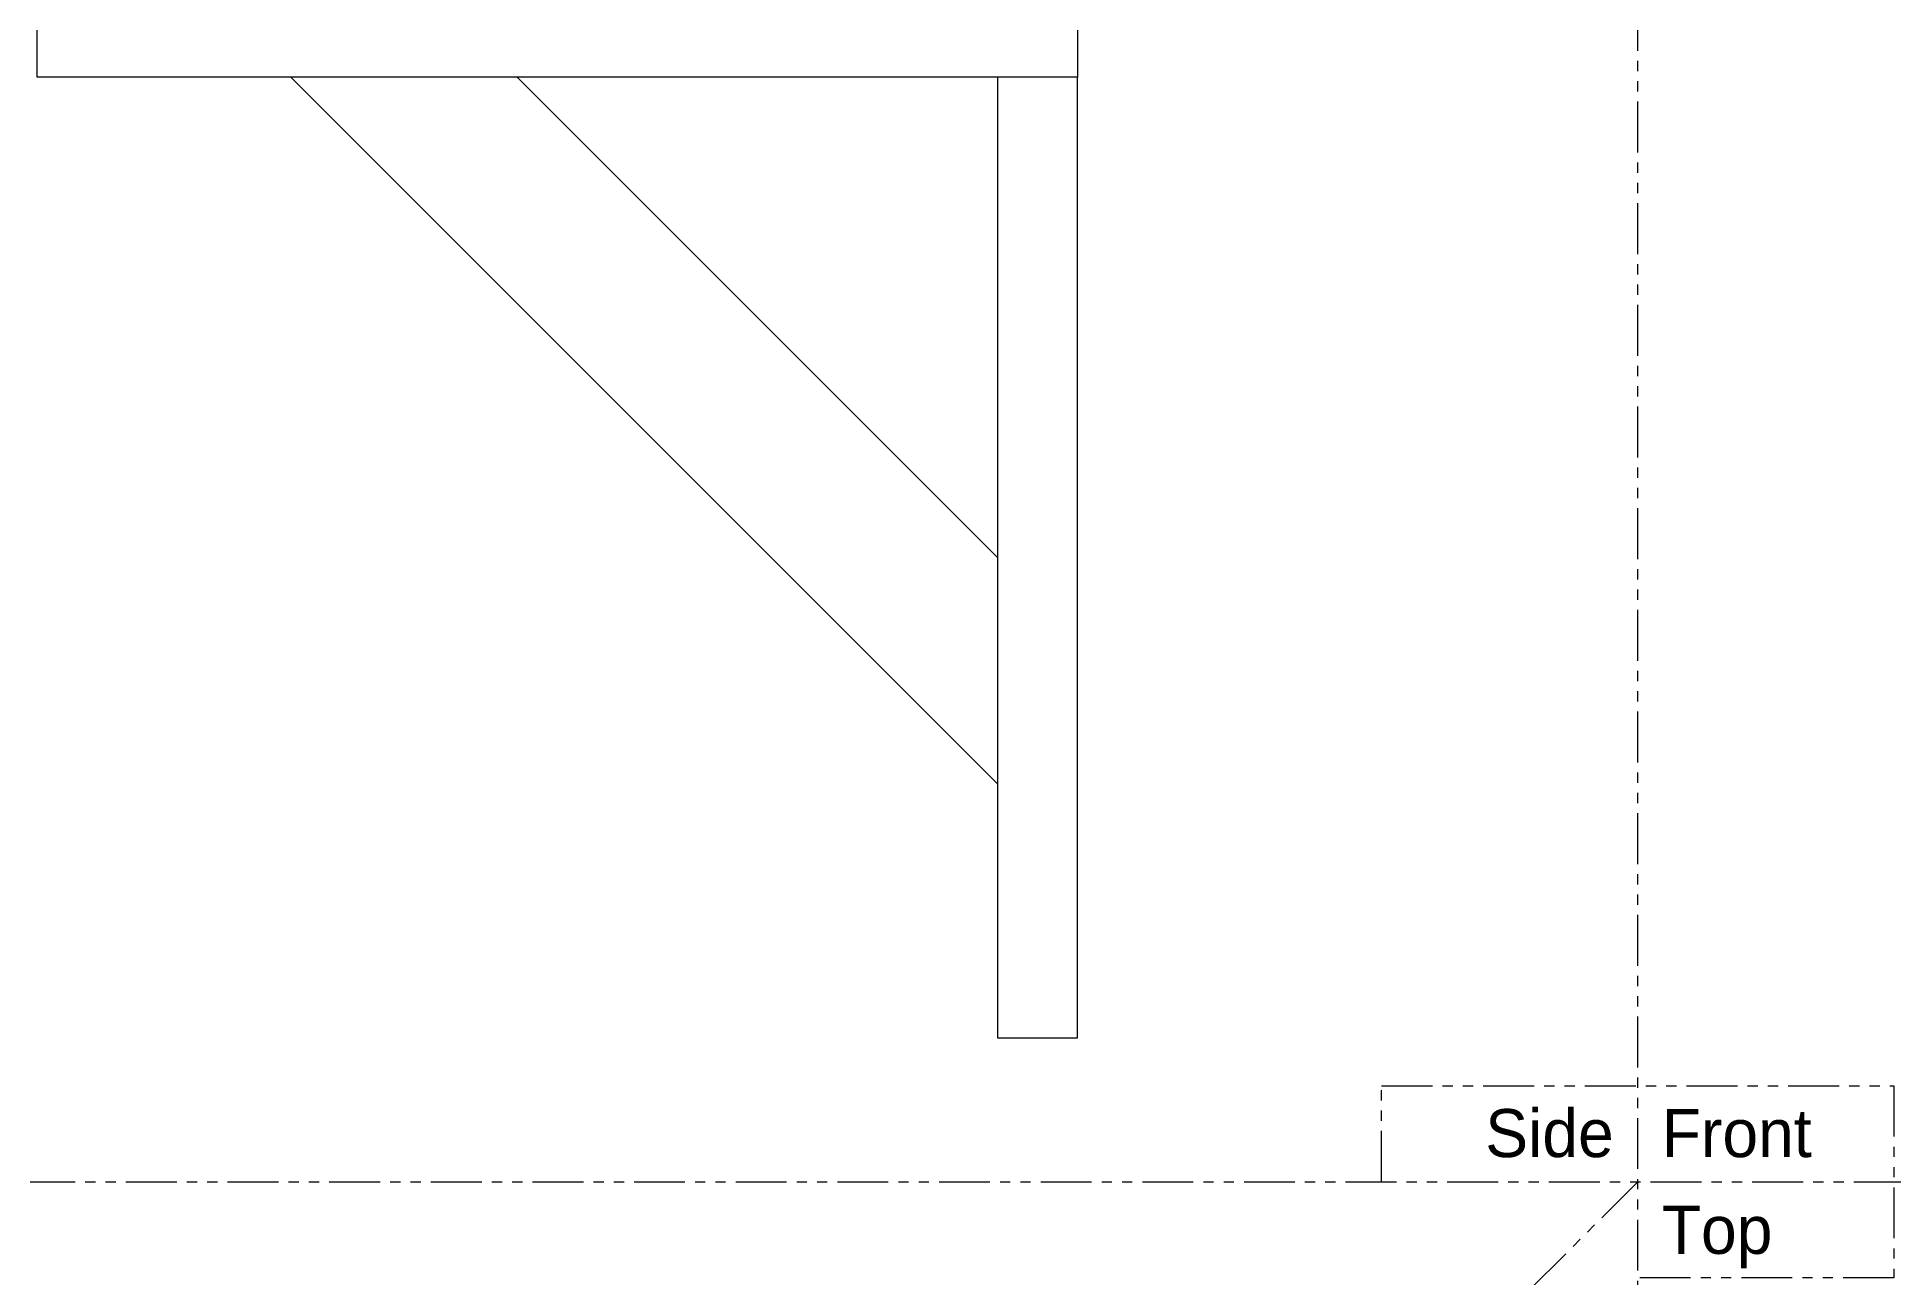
# Model space of a CAD drawing. Header units: millimetres. Extents: x -1000 to 2020, y -1000 to 2310.
# Drawn here: x -1000 to 160, y -60 to 715 of the extents above; entities that cross this region are included whole.
import ezdxf

# ---------------------------------------------------------------- set-up
doc = ezdxf.new("R2010")
doc.units = ezdxf.units.MM
doc.linetypes.add('PHANTOM', pattern=[63.5, 31.75, -6.35, 6.35, -6.35, 6.35, -6.35])
doc.layers.add('@Axes', color=7, linetype='PHANTOM', true_color=0xffffff)
doc.layers.add('Bracket', color=7, linetype='Continuous', lineweight=25, true_color=0xffffff)
doc.styles.add('textstyle0', font='')
doc.styles.add('textstyle1', font='')
doc.styles.add('textstyle2', font='')
doc.styles.get('textstyle0').set_extended_font_data('Liberation Sans')
doc.styles.get('textstyle1').set_extended_font_data('Liberation Sans')
doc.styles.get('textstyle2').set_extended_font_data('Liberation Sans')

msp = doc.modelspace()

# ---------------------------------------------------------------- linework, layer by layer
at = {"layer": '@Axes'}
for p, q in [((-160, 0), (-160, 60)), ((-160, 60), (160, 60)), ((160, 60), (160, -60)), ((160, -60), (0, -60))]:
    msp.add_line(p, q, dxfattribs=at)
for direction in [(0, 1), (1, 0)]:
    msp.add_xline((0, 0), direction, dxfattribs=at)
msp.add_ray((0, 0), (-0.707107, -0.707107), dxfattribs=at)
at = {"layer": 'Bracket'}
for p, q in [((-1000, 690), (-1000, 740)), ((-350, 740), (-350, 690)), ((-350, 690), (-1000, 690)), ((-841.4, 690), (-400, 248.6)), ((-700, 690), (-400, 390)), ((-350, 690), (-400, 690)), ((-400, 690), (-400, 90)), ((-350, 90), (-350, 690)), ((-400, 90), (-350, 90))]:
    msp.add_line(p, q, dxfattribs=at)

# ---------------------------------------------------------------- texts
at = {"layer": '@Axes', "char_height": 5}
for s, insert, attachment_point, style in [('\\fOCR A Std|b0|i0|c0|p0;\\H30;Side', (-15, 15), 9, 'textstyle1'), ('\\fOCR A Std|b0|i0|c0|p0;\\H30;Front', (15, 15), 7, 'textstyle2'), ('\\fOCR A Std|b0|i0|c0|p0;\\H30;Top', (15, -15), 1, 'textstyle0')]:
    msp.add_mtext(s, dxfattribs=dict(at, insert=insert, attachment_point=attachment_point, style=style))

doc.saveas('drawing.dxf')
